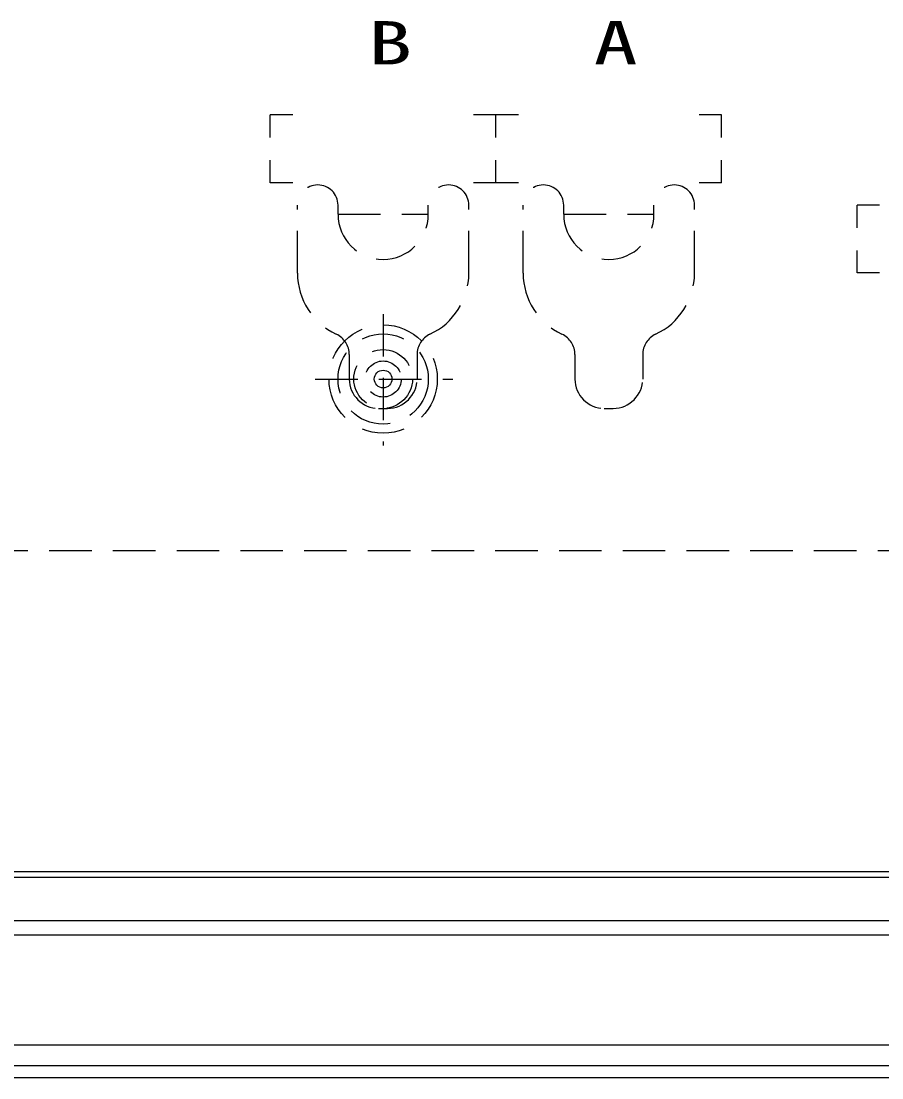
# Model space of a CAD drawing. Units: millimetres, scale not verified. Extents: x -62 to 62, y -116 to 117.
# Drawn here: x -22.55 to -13.02, y 56.91 to 68.62 of the extents above; entities that cross this region are included whole.
import ezdxf
from ezdxf.enums import TextEntityAlignment as Align

# ---------------------------------------------------------------- set-up
doc = ezdxf.new("R2010")
doc.units = ezdxf.units.MM
doc.header["$LTSCALE"] = 0.392256
doc.header["$PDMODE"] = 32
doc.header["$PDSIZE"] = 0.196
doc.linetypes.add('DASHED1', pattern=[1.8, 1.2, -0.6])
doc.layers.add('0-3_GAIKEI', color=1, linetype='Continuous')
doc.styles.add('ＭＳ ゴシック', font='')
doc.styles.get('ＭＳ ゴシック').set_extended_font_data('MS Gothic')

msp = doc.modelspace()

# ---------------------------------------------------------------- linework, layer by layer
at = {"layer": '0-3_GAIKEI', "linetype": 'DASHED1'}
for p, q in [((-19.7925, 67.3305), (-19.7925, 67.5805)), ((-19.5425, 67.5805), (-19.7925, 67.5805)), ((-17.2925, 67.3305), (-17.2925, 67.5805)), ((-17.0425, 67.5805), (-17.2925, 67.5805)), ((-19.7925, 66.8305), (-19.7925, 67.0805)), ((-17.2925, 66.8305), (-17.2925, 67.0805)), ((-17.2925, 66.8305), (-17.2925, 67.0805)), ((-14.7924, 66.8305), (-14.7924, 67.0805)), ((-19.5425, 66.8305), (-19.7925, 66.8305)), ((-17.2925, 66.8305), (-17.5425, 66.8305)), ((-17.0425, 66.8305), (-17.2925, 66.8305)), ((-14.7924, 66.8305), (-15.0424, 66.8305)), ((-19.4925, 65.8267), (-19.4925, 66.5805)), ((-19.0425, 66.4805), (-19.0425, 66.5805)), ((-18.0425, 66.4805), (-18.0425, 66.5805)), ((-17.5925, 65.8267), (-17.5925, 66.5805)), ((-16.9925, 65.8267), (-16.9925, 66.5805)), ((-16.5425, 66.4805), (-16.5425, 66.5805)), ((-15.5424, 66.4805), (-15.5424, 66.5805)), ((-15.0924, 65.8267), (-15.0924, 66.5805)), ((-13.2924, 66.3305), (-13.2924, 66.5805)), ((-13.0424, 66.5805), (-13.2924, 66.5805)), ((-19.0425, 66.4805), (-18.0425, 66.4805)), ((-16.5425, 66.4805), (-15.5424, 66.4805)), ((-13.2924, 65.8305), (-13.2924, 66.0805)), ((-13.0424, 65.8305), (-13.2924, 65.8305)), ((-18.5425, 65.3747), (-18.5425, 63.9191)), ((-18.9175, 64.9253), (-18.9175, 64.6555)), ((-18.1675, 64.9253), (-18.1675, 64.6555)), ((-16.4175, 64.9253), (-16.4175, 64.6555)), ((-15.6674, 64.9253), (-15.6674, 64.6555)), ((-19.2946, 64.6555), (-17.7722, 64.6555)), ((-18.5925, 64.3305), (-18.4925, 64.3305)), ((-16.0925, 64.3305), (-15.9925, 64.3305)), ((-49.0725, 62.7555), (-8.0124, 62.7555))]:
    msp.add_line(p, q, dxfattribs=at)
at = {"layer": '0-3_GAIKEI'}
for p, q in [((-51.5229, 59.1359), (-5.562, 59.1359)), ((-5.5767, 59.1957), (-51.5082, 59.1957)), ((-5.0278, 58.653), (-52.0571, 58.653)), ((-5.0032, 58.4942), (-52.0817, 58.4942)), ((-3.6024, 57.2754), (-53.4825, 57.2754)), ((-53.7093, 57.0486), (-3.3756, 57.0486))]:
    msp.add_line(p, q, dxfattribs=at)
at = {"layer": '0-3_GAIKEI', "color": 7}
msp.add_line((-3.2422, 56.9132), (-53.8427, 56.9132), dxfattribs=at)
at = {"layer": '0-3_GAIKEI', "linetype": 'DASHED1'}
for points in [[(-17.2925, 67.3305), (-17.2925, 67.5805), (-17.5425, 67.5805)], [(-14.7924, 67.3305), (-14.7924, 67.5805), (-15.0424, 67.5805)]]:
    msp.add_lwpolyline(points, dxfattribs=at)
for radius in [0.6, 0.5, 0.325, 0.2]:
    msp.add_circle((-18.5425, 64.6555), radius, dxfattribs=at)
for centre, radius, start, end in [((-19.2675, 66.5805), 0.225, 0, 180), ((-17.8175, 66.5805), 0.225, 0, 180), ((-16.7675, 66.5805), 0.225, 0, 180), ((-15.3174, 66.5805), 0.225, 0, 180), ((-18.5425, 66.4805), 0.5, 180, 0), ((-16.0425, 66.4805), 0.5, 180, 0), ((-18.7425, 65.8305), 0.75, 180.29559, 244.84934), ((-18.3425, 65.8305), 0.75, 295.15066, 359.70441), ((-16.2425, 65.8305), 0.75, 180.29559, 244.84934), ((-15.8424, 65.8305), 0.75, 295.15066, 359.70441), ((-19.1675, 64.9253), 0.25, 0, 64.84934), ((-17.9175, 64.9253), 0.25, 115.15066, 180), ((-16.6675, 64.9253), 0.25, 0, 64.84934), ((-15.4174, 64.9253), 0.25, 115.15066, 180), ((-18.5925, 64.6555), 0.325, 180, 270), ((-18.4925, 64.6555), 0.325, 270, 0), ((-16.0925, 64.6555), 0.325, 180, 270), ((-15.9925, 64.6555), 0.325, 270, 0)]:
    msp.add_arc(centre, radius, start, end, dxfattribs=at)
at = {"layer": '0-3_GAIKEI'}
msp.add_point((-18.5425, 64.6555), dxfattribs=at)

# ---------------------------------------------------------------- texts
at = {"layer": '0-3_GAIKEI', "style": 'ＭＳ ゴシック', "width": 1.5}
for s, p in [('B', (-18.7115, 67.9957)), ('A', (-16.2115, 67.9957))]:
    msp.add_text(s, height=0.4803, dxfattribs=at).set_placement(p, align=Align.BOTTOM_LEFT)

doc.saveas('drawing.dxf')
